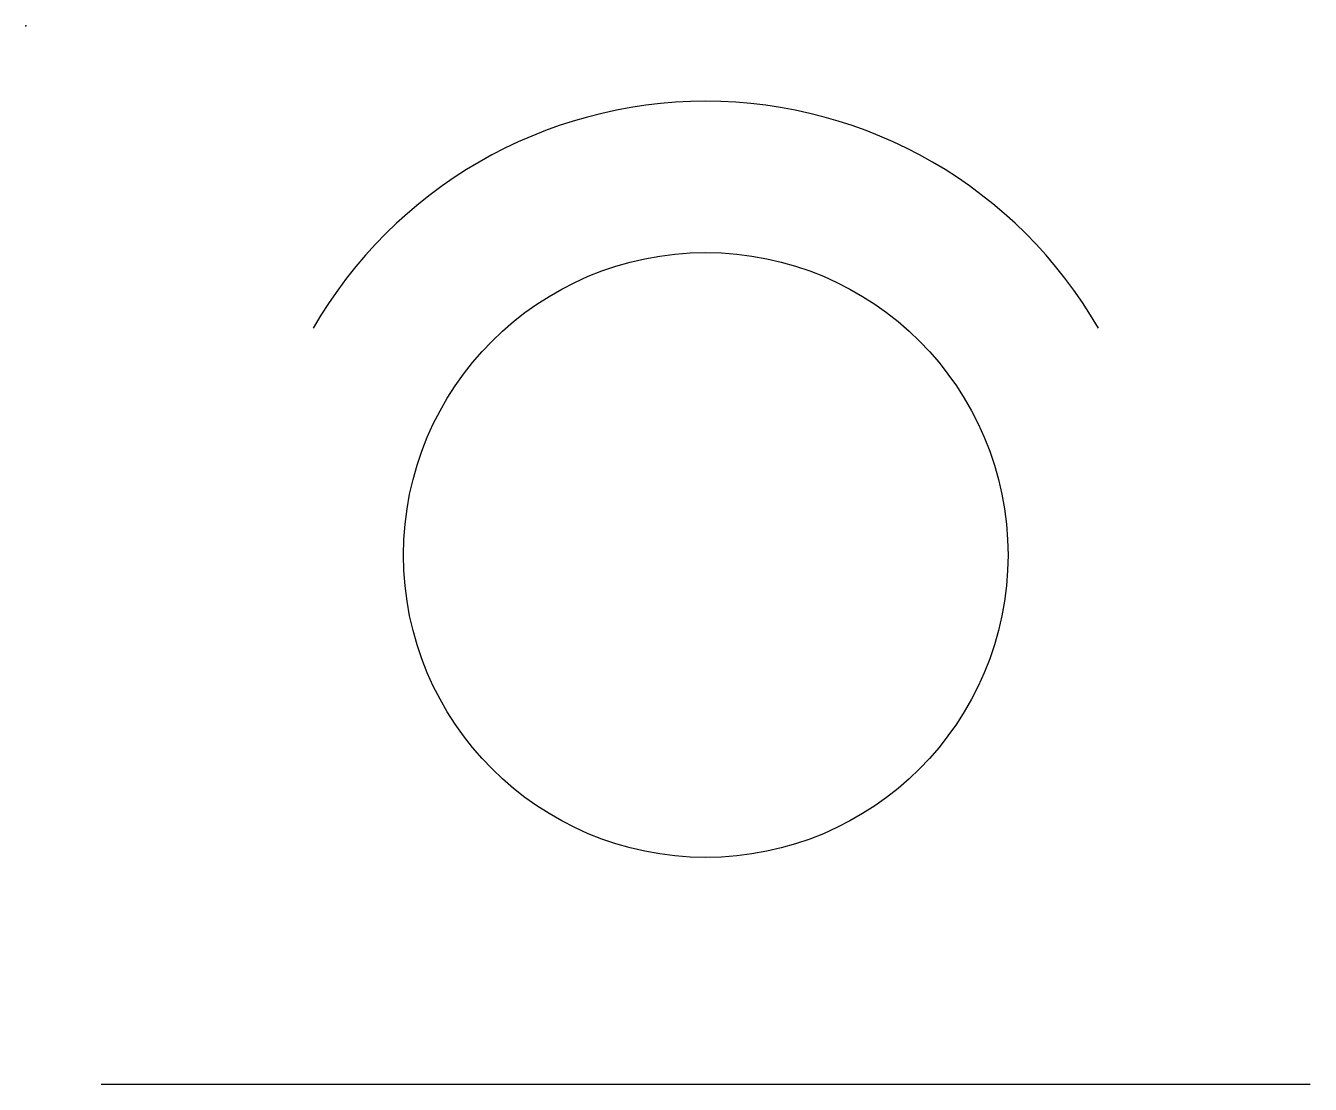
# Model space of a CAD drawing. Extents: x 5 to 90, y 10 to 80.
import ezdxf

# ---------------------------------------------------------------- set-up
doc = ezdxf.new("R2010")
doc.units = 0
doc.header["$MEASUREMENT"] = 0

msp = doc.modelspace()

# ---------------------------------------------------------------- linework, layer by layer
msp.add_line((10, 10), (90, 10))
msp.add_circle((50, 45), 20)
msp.add_arc((50, 45), 30, 30, 150)
msp.add_point((5, 80))

doc.saveas('drawing.dxf')
